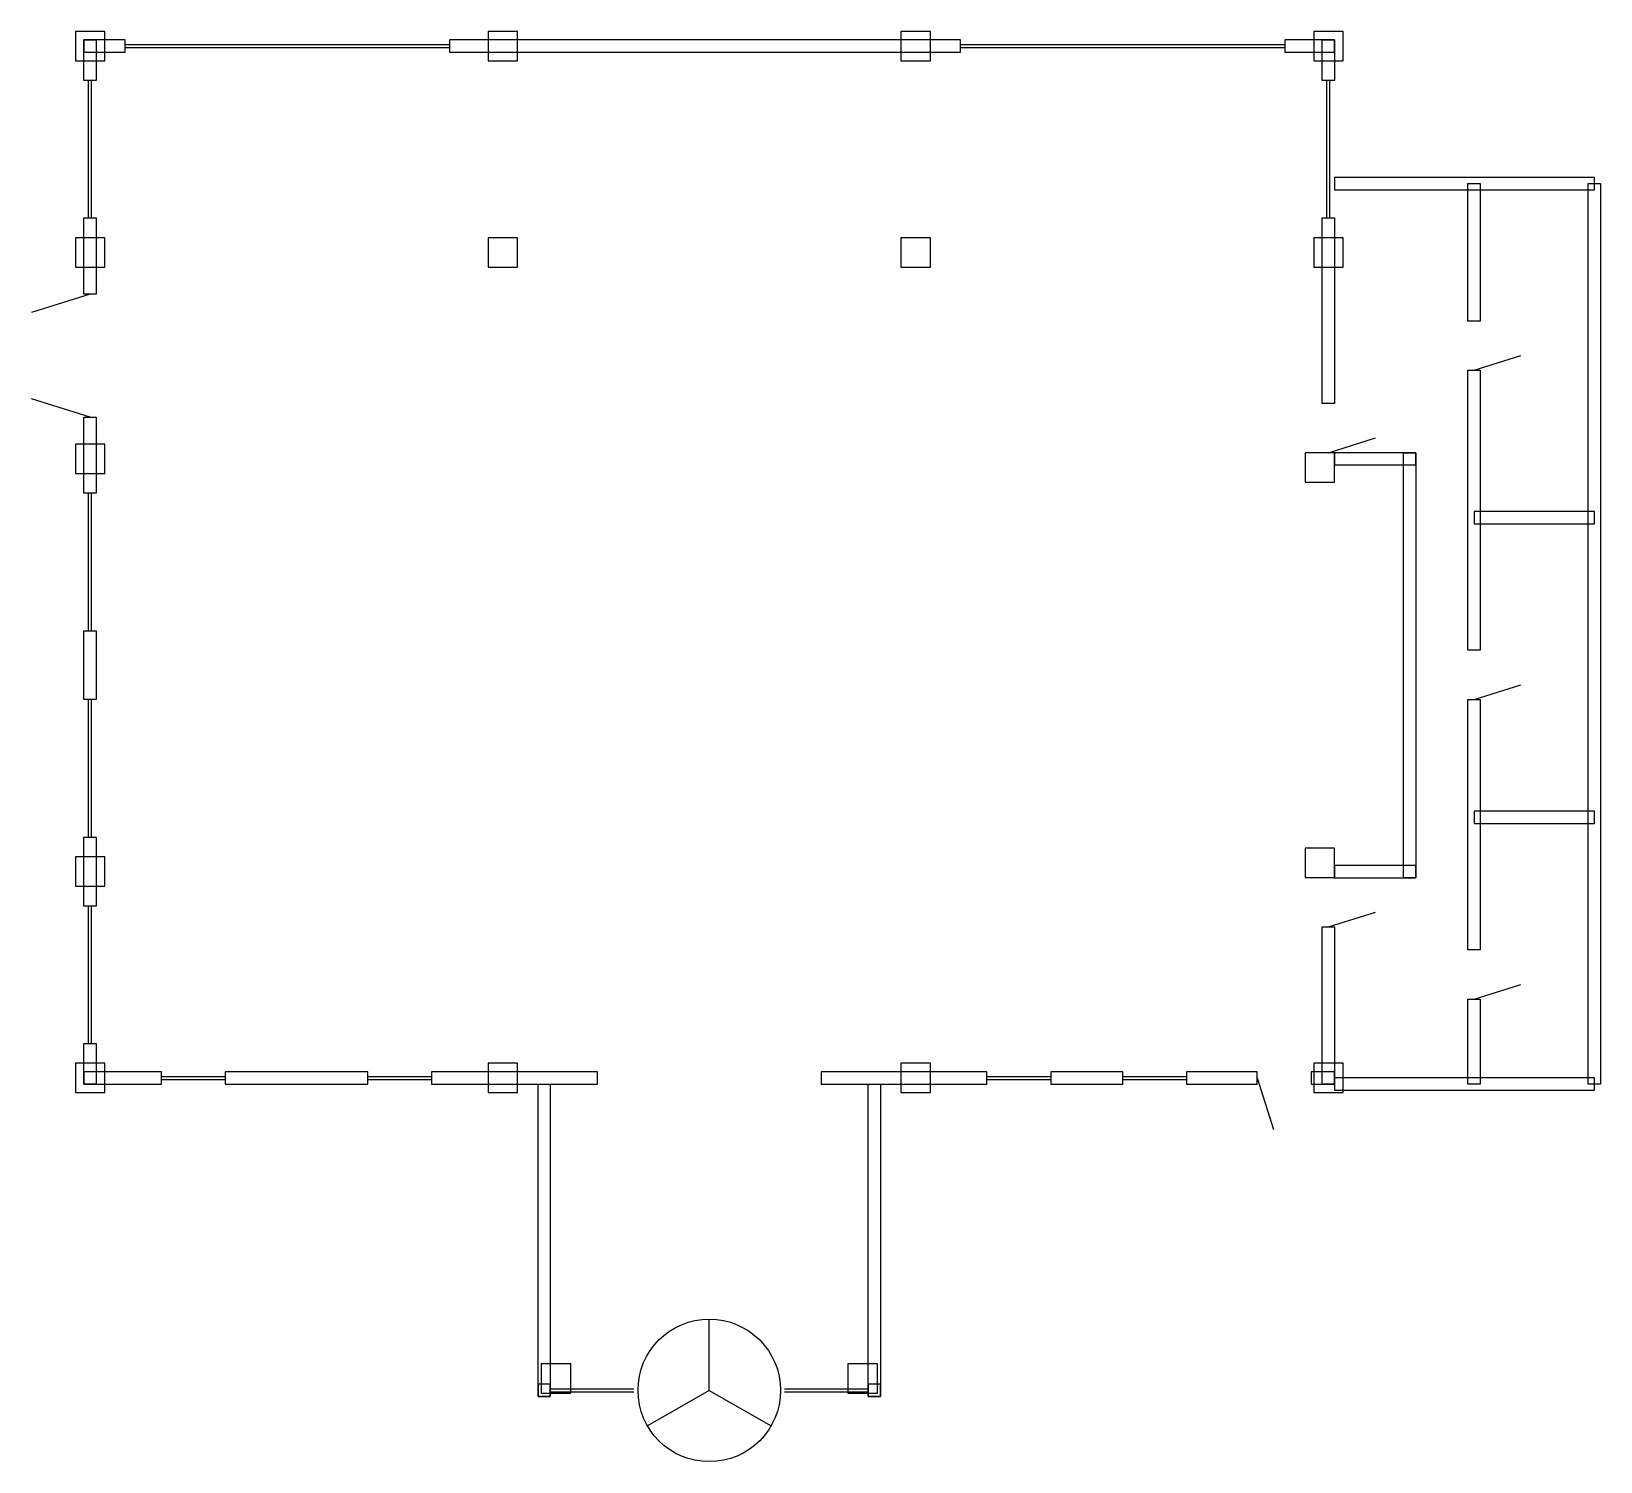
# Model space of a CAD drawing. Header units: metres. Extents: x 19.7 to 51.6, y 7.5 to 36.6.
import ezdxf

# ---------------------------------------------------------------- set-up
doc = ezdxf.new("R2010")
doc.units = ezdxf.units.M
for name, color, linetype in [('CL', 8, 'Continuous'), ('DOOR', 2, 'Continuous'), ('WALL NEW', 7, 'Continuous'), ('WL', 4, 'Continuous')]:
    doc.layers.add(name, color=color, linetype=linetype)

msp = doc.modelspace()

# ---------------------------------------------------------------- linework, layer by layer
at = {"layer": 'CL'}
for points in [[(20.587, 35.997), (21.187, 35.997), (21.187, 36.597), (20.587, 36.597)], [(28.987, 35.997), (29.587, 35.997), (29.587, 36.597), (28.987, 36.597)], [(37.387, 35.997), (37.987, 35.997), (37.987, 36.597), (37.387, 36.597)], [(45.787, 35.997), (46.387, 35.997), (46.387, 36.597), (45.787, 36.597)], [(20.587, 31.797), (21.187, 31.797), (21.187, 32.397), (20.587, 32.397)], [(28.987, 31.797), (29.587, 31.797), (29.587, 32.397), (28.987, 32.397)], [(37.387, 31.797), (37.987, 31.797), (37.987, 32.397), (37.387, 32.397)], [(45.787, 31.797), (46.387, 31.797), (46.387, 32.397), (45.787, 32.397)], [(20.587, 27.597), (21.187, 27.597), (21.187, 28.197), (20.587, 28.197)], [(45.61, 27.42), (46.21, 27.42), (46.21, 28.02), (45.61, 28.02)], [(45.61, 19.374), (46.21, 19.374), (46.21, 19.974), (45.61, 19.974)], [(20.587, 19.197), (21.187, 19.197), (21.187, 19.797), (20.587, 19.797)], [(20.587, 14.997), (21.187, 14.997), (21.187, 15.597), (20.587, 15.597)], [(28.987, 14.997), (29.587, 14.997), (29.587, 15.597), (28.987, 15.597)], [(37.387, 14.997), (37.987, 14.997), (37.987, 15.597), (37.387, 15.597)], [(45.787, 14.997), (46.387, 14.997), (46.387, 15.597), (45.787, 15.597)], [(30.067, 8.877), (30.667, 8.877), (30.667, 9.477), (30.067, 9.477)], [(36.307, 8.877), (36.907, 8.877), (36.907, 9.477), (36.307, 9.477)]]:
    msp.add_lwpolyline(points, close=True, dxfattribs=at)
at = {"layer": 'DOOR'}
for p, q in [((20.887, 31.249), (19.692, 30.874)), ((49.05, 29.7), (50.004, 30)), ((20.887, 28.744), (19.692, 29.12)), ((46.087, 28.022), (47.041, 28.322)), ((49.05, 23), (50.004, 23.3)), ((46.087, 18.372), (47.041, 18.672)), ((49.05, 16.9), (50.004, 17.2)), ((44.637, 15.297), (44.967, 14.247)), ((33.487, 8.937), (33.487, 10.387)), ((33.487, 8.937), (32.231, 8.212)), ((33.487, 8.937), (34.743, 8.212))]:
    msp.add_line(p, q, dxfattribs=at)
msp.add_circle((33.487, 8.937), 1.45, dxfattribs=at)
at = {"layer": 'WALL NEW'}
for points in [[(20.762, 36.172), (21.6, 36.172), (21.6, 36.422), (20.762, 36.422)], [(20.762, 35.595), (20.762, 36.422), (21.012, 36.422), (21.012, 35.595)], [(28.2, 36.172), (38.6, 36.172), (38.6, 36.422), (28.2, 36.422)], [(45.2, 36.172), (46.212, 36.172), (46.212, 36.422), (45.2, 36.422)], [(45.962, 35.595), (45.962, 36.422), (46.212, 36.422), (46.212, 35.595)], [(46.212, 33.375), (51.5, 33.375), (51.5, 33.625), (46.212, 33.625)], [(48.925, 30.7), (48.925, 33.5), (49.175, 33.5), (49.175, 30.7)], [(51.375, 15.172), (51.375, 33.5), (51.625, 33.5), (51.625, 15.172)], [(20.762, 31.249), (20.762, 32.799), (21.012, 32.799), (21.012, 31.249)], [(45.962, 29.022), (45.962, 32.799), (46.212, 32.799), (46.212, 29.022)], [(48.925, 24), (48.925, 29.7), (49.175, 29.7), (49.175, 24)], [(20.762, 27.195), (20.762, 28.744), (21.012, 28.744), (21.012, 27.195)], [(46.212, 27.772), (47.862, 27.772), (47.862, 28.022), (46.212, 28.022)], [(47.612, 19.372), (47.612, 28.022), (47.862, 28.022), (47.862, 19.372)], [(49.05, 26.575), (51.5, 26.575), (51.5, 26.825), (49.05, 26.825)], [(20.762, 22.995), (20.762, 24.399), (21.012, 24.399), (21.012, 22.995)], [(48.925, 17.9), (48.925, 23), (49.175, 23), (49.175, 17.9)], [(49.05, 20.475), (51.5, 20.475), (51.5, 20.725), (49.05, 20.725)], [(20.762, 18.795), (20.762, 20.199), (21.012, 20.199), (21.012, 18.795)], [(46.212, 19.372), (47.862, 19.372), (47.862, 19.622), (46.212, 19.622)], [(45.962, 15.172), (45.962, 18.372), (46.212, 18.372), (46.212, 15.172)], [(48.925, 15.172), (48.925, 16.9), (49.175, 16.9), (49.175, 15.172)], [(20.762, 15.172), (20.762, 15.999), (21.012, 15.999), (21.012, 15.172)], [(20.762, 15.172), (22.337, 15.172), (22.337, 15.422), (20.762, 15.422)], [(23.637, 15.172), (26.537, 15.172), (26.537, 15.422), (23.637, 15.422)], [(27.837, 15.172), (31.212, 15.172), (31.212, 15.422), (27.837, 15.422)], [(35.762, 15.172), (39.137, 15.172), (39.137, 15.422), (35.762, 15.422)], [(40.437, 15.172), (41.9, 15.172), (41.9, 15.422), (40.437, 15.422)], [(43.2, 15.172), (44.637, 15.172), (44.637, 15.422), (43.2, 15.422)], [(45.737, 15.172), (46.212, 15.172), (46.212, 15.422), (45.737, 15.422)], [(30.002, 8.812), (30.002, 15.172), (30.252, 15.172), (30.252, 8.812)], [(36.722, 8.812), (36.722, 15.172), (36.972, 15.172), (36.972, 8.812)], [(46.212, 15.047), (51.5, 15.047), (51.5, 15.297), (46.212, 15.297)], [(30.002, 8.812), (30.25, 8.812), (30.25, 9.062), (30.002, 9.062)], [(36.72, 8.812), (36.972, 8.812), (36.972, 9.062), (36.72, 9.062)]]:
    msp.add_lwpolyline(points, close=True, dxfattribs=at)
at = {"layer": 'WL'}
for p, q in [((21.6, 36.327), (28.2, 36.327)), ((21.6, 36.267), (28.2, 36.267)), ((38.6, 36.327), (45.2, 36.327)), ((38.6, 36.267), (45.2, 36.267)), ((20.857, 32.799), (20.857, 35.595)), ((20.917, 32.799), (20.917, 35.595)), ((46.057, 32.799), (46.057, 35.595)), ((46.117, 32.799), (46.117, 35.595)), ((20.857, 24.399), (20.857, 27.195)), ((20.917, 24.399), (20.917, 27.195)), ((20.857, 20.199), (20.857, 22.995)), ((20.917, 20.199), (20.917, 22.995)), ((20.857, 15.999), (20.857, 18.795)), ((20.917, 15.999), (20.917, 18.795)), ((22.337, 15.327), (23.637, 15.327)), ((22.337, 15.267), (23.637, 15.267)), ((26.537, 15.327), (27.837, 15.327)), ((26.537, 15.267), (27.837, 15.267)), ((39.137, 15.327), (40.437, 15.327)), ((39.137, 15.267), (40.437, 15.267)), ((41.9, 15.327), (43.2, 15.327)), ((41.9, 15.267), (43.2, 15.267)), ((30.25, 8.967), (31.95, 8.967)), ((35.02, 8.967), (36.72, 8.967)), ((30.25, 8.907), (31.95, 8.907)), ((35.02, 8.907), (36.72, 8.907))]:
    msp.add_line(p, q, dxfattribs=at)

doc.saveas('drawing.dxf')
